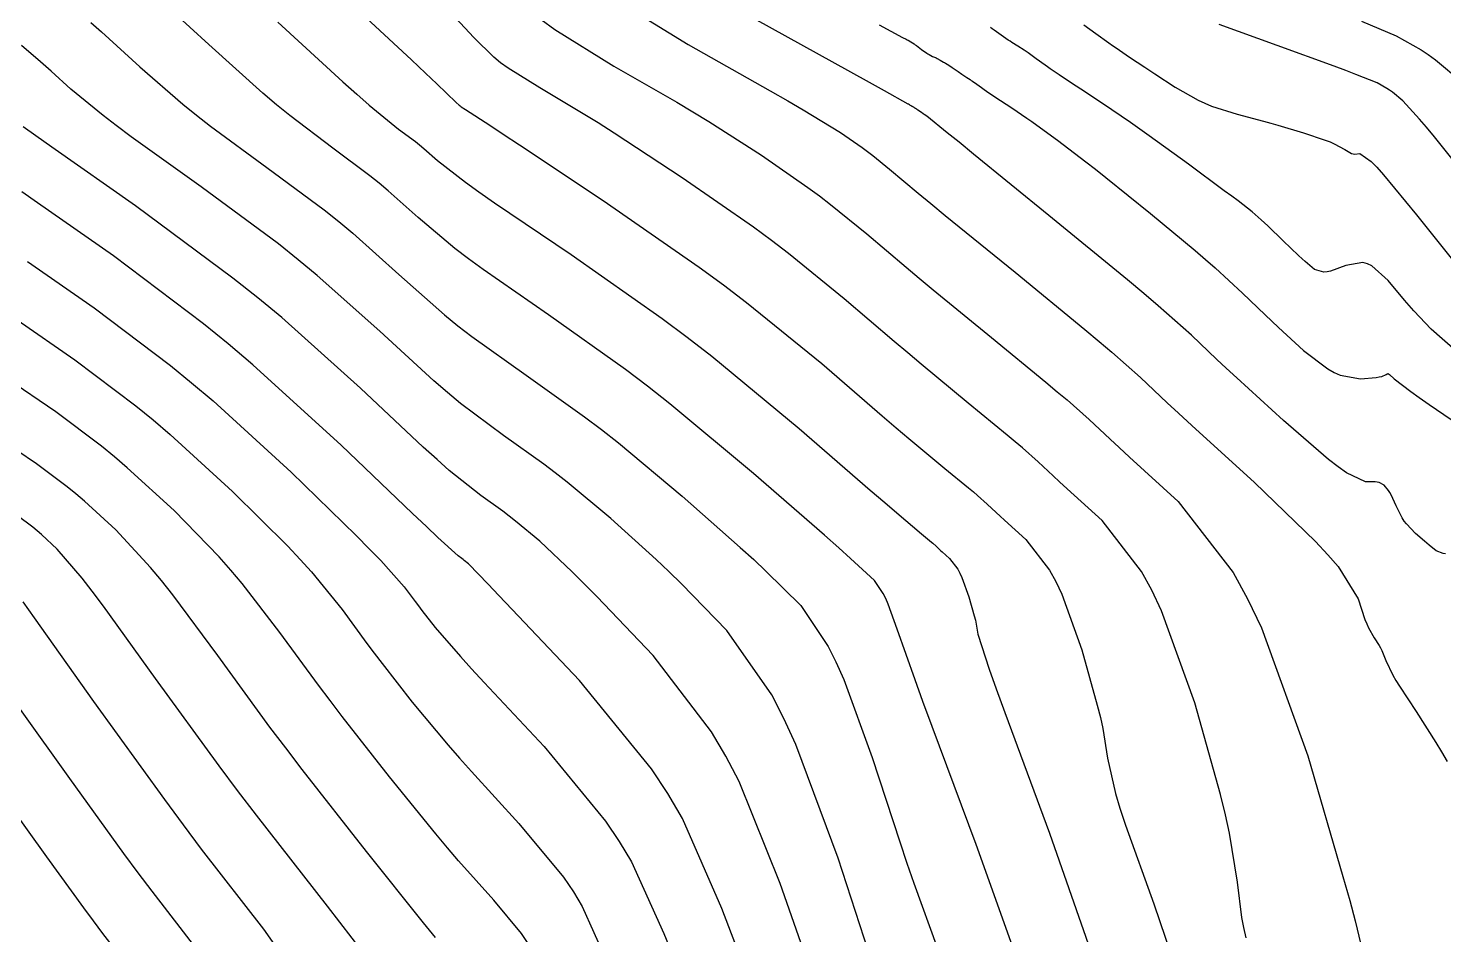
# Model space of a CAD drawing. Header units: metres. Extents: x 837475 to 838479, y 1189012 to 1191015.
# Drawn here: x 837641.3 to 837703.5, y 1189743.9 to 1189783.7 of the extents above; entities that cross this region are included whole.
import ezdxf

# ---------------------------------------------------------------- set-up
doc = ezdxf.new("R2010")
doc.units = ezdxf.units.M
doc.header["$LTSCALE"] = 0.3
doc.layers.add('COTAS 10', color=1, linetype='Continuous')
doc.layers.add('COTAS INT', color=252, linetype='Continuous')

msp = doc.modelspace()

# ---------------------------------------------------------------- linework, layer by layer
at = {"layer": 'COTAS 10'}
for points, elevation in [([(837694.796, 1189743.795), (837694.69, 1189744.237), (837694.601, 1189744.676), (837694.407, 1189746.238), (837694.064, 1189748.384), (837693.881, 1189749.19), (837693.66, 1189750.089), (837692.539, 1189754.105), (837691.081, 1189758.141), (837690.646, 1189759.053), (837690.198, 1189759.877), (837688.467, 1189762.109), (837686.932, 1189763.509), (837686.607, 1189763.808), (837686.325, 1189764.068), (837685.669, 1189764.687), (837684.97, 1189765.306), (837684.662, 1189765.566), (837684.304, 1189765.865), (837682.596, 1189767.267), (837680.525, 1189768.976), (837679.938, 1189769.468), (837679.345, 1189769.968), (837677.156, 1189771.846), (837674.711, 1189773.836), (837673.957, 1189774.407), (837673.17, 1189774.987), (837670.047, 1189777.156), (837667.055, 1189779.117), (837666.35, 1189779.566), (837665.698, 1189779.973), (837663.79, 1189781.106), (837662.398, 1189781.972), (837662.072, 1189782.212), (837661.771, 1189782.452), (837660.899, 1189783.319), (837659.714, 1189784.591)], 1680), ([(837703.991, 1189769.563), (837702.91, 1189770.508), (837702.151, 1189771.316), (837701.945, 1189771.546), (837701.742, 1189771.78), (837701.025, 1189772.649), (837700.312, 1189773.291), (837700.112, 1189773.381), (837699.91, 1189773.433), (837699.168, 1189773.305), (837698.501, 1189773.051), (837698.346, 1189773.023), (837698.203, 1189773.014), (837697.797, 1189773.136), (837697.389, 1189773.476), (837697.246, 1189773.605), (837697.09, 1189773.749), (837696.418, 1189774.395), (837695.748, 1189775.042), (837695.594, 1189775.187), (837695.453, 1189775.318), (837695.054, 1189775.667), (837694.437, 1189776.14), (837694.158, 1189776.349), (837693.831, 1189776.592), (837692.262, 1189777.751), (837690.542, 1189778.999), (837690.121, 1189779.298), (837689.723, 1189779.578), (837688.488, 1189780.419), (837687.541, 1189781.044), (837687.325, 1189781.186), (837687.129, 1189781.316), (837686.59, 1189781.673), (837686.187, 1189781.947), (837686.077, 1189782.023), (837685.969, 1189782.1), (837685.581, 1189782.381), (837685.225, 1189782.638), (837685.135, 1189782.7), (837685.05, 1189782.758), (837684.774, 1189782.933), (837684.51, 1189783.099), (837684.432, 1189783.15), (837684.352, 1189783.204), (837684.046, 1189783.418), (837683.734, 1189783.639), (837683.649, 1189783.697), (837683.566, 1189783.753)], 1690), ([(837678.415, 1189742.597), (837676.889, 1189747.281), (837675.031, 1189752.284), (837674.504, 1189753.422), (837673.972, 1189754.452), (837672.003, 1189757.281), (837670.004, 1189759.33), (837669.452, 1189759.869), (837668.901, 1189760.395), (837666.916, 1189762.194), (837664.987, 1189763.799), (837664.471, 1189764.204), (837663.963, 1189764.592), (837662.194, 1189765.849), (837660.316, 1189767.247), (837659.74, 1189767.724), (837659.139, 1189768.239), (837656.765, 1189770.421), (837654.022, 1189772.875), (837653.189, 1189773.562), (837652.324, 1189774.251), (837648.931, 1189776.765), (837645.862, 1189778.962), (837645.2, 1189779.452), (837644.621, 1189779.89), (837643.209, 1189781.043), (837642.342, 1189781.836), (837642.106, 1189782.047), (837641.872, 1189782.255), (837641.043, 1189782.972)], 1670), ([(837663.253, 1189743.583), (837662.984, 1189743.982), (837661.778, 1189745.444), (837660.227, 1189747.174), (837659.742, 1189747.741), (837659.232, 1189748.348), (837657.19, 1189750.857), (837655.115, 1189753.507), (837654.585, 1189754.202), (837654.074, 1189754.88), (837652.388, 1189757.19), (837650.727, 1189759.351), (837650.231, 1189759.934), (837649.72, 1189760.512), (837647.745, 1189762.547), (837645.685, 1189764.427), (837645.121, 1189764.906), (837644.558, 1189765.368), (837642.547, 1189766.887), (837640.405, 1189768.345)], 1660), ([(837646.028, 1189742.155), (837644.616, 1189743.978), (837644.201, 1189744.531), (837643.776, 1189745.105), (837642.155, 1189747.349), (837640.456, 1189749.716)], 1650)]:
    msp.add_lwpolyline(points, dxfattribs=dict(at, elevation=elevation))
at = {"layer": 'COTAS INT'}
for points, elevation in [([(837684.828, 1189742.603), (837682.943, 1189747.88), (837681.01, 1189753.071), (837680.606, 1189754.17), (837680.26, 1189755.123), (837679.483, 1189757.346), (837679.082, 1189758.445), (837678.973, 1189758.69), (837678.864, 1189758.909), (837678.478, 1189759.483), (837677.433, 1189760.449), (837676.909, 1189760.915), (837676.283, 1189761.468), (837673.174, 1189764.179), (837669.5, 1189767.238), (837668.517, 1189768.009), (837667.549, 1189768.748), (837664.179, 1189771.143), (837661.31, 1189773.126), (837660.658, 1189773.604), (837660.068, 1189774.052), (837658.452, 1189775.417), (837657.14, 1189776.591), (837656.741, 1189776.919), (837656.327, 1189777.249), (837654.703, 1189778.452), (837652.821, 1189779.889), (837652.243, 1189780.366), (837651.641, 1189780.878), (837649.263, 1189783.012), (837646.761, 1189785.301)], 1674), ([(837654.98, 1189785.294), (837658.161, 1189782.33), (837658.777, 1189781.754), (837659.277, 1189781.284), (837660.127, 1189780.47), (837660.251, 1189780.347), (837660.293, 1189780.313), (837660.34, 1189780.279), (837660.537, 1189780.157), (837661.597, 1189779.47), (837662.187, 1189779.08), (837662.906, 1189778.604), (837666.573, 1189776.164), (837670.786, 1189773.237), (837671.848, 1189772.455), (837672.865, 1189771.684), (837676.164, 1189769), (837678.821, 1189766.708), (837679.433, 1189766.185), (837679.993, 1189765.709), (837681.57, 1189764.395), (837682.603, 1189763.547), (837682.819, 1189763.366), (837683.006, 1189763.209), (837683.428, 1189762.834), (837683.825, 1189762.46), (837683.996, 1189762.303), (837684.192, 1189762.122), (837685.121, 1189761.276), (837686.167, 1189759.926), (837686.438, 1189759.428), (837686.701, 1189758.876), (837687.583, 1189756.435), (837688.261, 1189754.007), (837688.395, 1189753.463), (837688.505, 1189752.975), (837688.712, 1189751.678), (837689.056, 1189750.128), (837689.254, 1189749.481), (837689.495, 1189748.74), (837690.736, 1189745.277), (837692.006, 1189741.58)], 1678), ([(837666.515, 1189785.358), (837670.297, 1189783.004), (837673.902, 1189780.981), (837674.677, 1189780.536), (837675.354, 1189780.143), (837676.995, 1189779.141), (837677.938, 1189778.487), (837678.176, 1189778.311), (837678.403, 1189778.139), (837679.141, 1189777.538), (837680.395, 1189776.489), (837680.947, 1189776.034), (837681.589, 1189775.508), (837684.648, 1189773.012), (837687.706, 1189770.502), (837688.347, 1189769.966), (837688.899, 1189769.5), (837690.15, 1189768.392), (837691.325, 1189767.284), (837691.83, 1189766.819), (837692.412, 1189766.284), (837695.161, 1189763.777), (837697.84, 1189761.194), (837698.377, 1189760.611), (837698.827, 1189760.086), (837699.713, 1189758.667), (837700.008, 1189757.77), (837700.085, 1189757.574), (837700.159, 1189757.4), (837700.406, 1189756.96), (837700.628, 1189756.628), (837700.685, 1189756.523), (837700.741, 1189756.411), (837700.927, 1189755.96), (837701.236, 1189755.32), (837701.369, 1189755.089), (837701.523, 1189754.836), (837702.248, 1189753.727), (837703.12, 1189752.366), (837703.366, 1189751.953), (837703.613, 1189751.525)], 1684), ([(837644.093, 1189783.979), (837644.552, 1189783.568), (837646.236, 1189782.028), (837648.131, 1189780.384), (837648.722, 1189779.909), (837649.341, 1189779.426), (837651.817, 1189777.609), (837654.325, 1189775.75), (837654.965, 1189775.24), (837655.581, 1189774.733), (837657.609, 1189772.919), (837659.603, 1189771.145), (837660.199, 1189770.664), (837660.813, 1189770.186), (837663.186, 1189768.496), (837665.756, 1189766.67), (837666.494, 1189766.107), (837667.243, 1189765.518), (837670.045, 1189763.186), (837672.592, 1189760.931), (837673.18, 1189760.392), (837673.719, 1189759.89), (837675.241, 1189758.382), (837676.448, 1189756.586), (837676.788, 1189755.902), (837677.129, 1189755.138), (837678.382, 1189751.7), (837679.591, 1189748.003), (837679.906, 1189747.074), (837680.212, 1189746.187), (837681.242, 1189743.325)], 1672), ([(837652.29, 1189783.996), (837655.151, 1189781.371), (837655.764, 1189780.823), (837656.3, 1189780.352), (837657.59, 1189779.296), (837658.329, 1189778.748), (837658.517, 1189778.598), (837658.698, 1189778.449), (837659.296, 1189777.914), (837660.532, 1189776.959), (837661.117, 1189776.545), (837661.806, 1189776.065), (837665.171, 1189773.79), (837669.169, 1189770.976), (837670.257, 1189770.157), (837671.337, 1189769.32), (837675.171, 1189766.154), (837678.296, 1189763.448), (837678.929, 1189762.901), (837679.461, 1189762.443), (837680.544, 1189761.522), (837680.902, 1189761.229), (837680.977, 1189761.166), (837681.041, 1189761.111), (837681.188, 1189760.982), (837681.325, 1189760.852), (837681.384, 1189760.798), (837681.452, 1189760.735), (837681.774, 1189760.442), (837682.136, 1189759.974), (837682.23, 1189759.802), (837682.321, 1189759.611), (837682.627, 1189758.765), (837682.861, 1189757.924), (837682.908, 1189757.736), (837682.946, 1189757.567), (837683.018, 1189757.117), (837683.512, 1189755.58), (837683.817, 1189754.726), (837684.195, 1189753.685), (837686.165, 1189748.377), (837688.182, 1189742.605)], 1676), ([(837663.85, 1189784.111), (837664.456, 1189783.665), (837667.043, 1189782.055), (837669.8, 1189780.477), (837670.513, 1189780.051), (837671.205, 1189779.63), (837673.521, 1189778.149), (837675.554, 1189776.737), (837676.066, 1189776.359), (837676.557, 1189775.987), (837678.149, 1189774.692), (837679.87, 1189773.229), (837680.443, 1189772.751), (837681.057, 1189772.242), (837683.622, 1189770.14), (837686.005, 1189768.184), (837686.505, 1189767.766), (837686.935, 1189767.403), (837687.909, 1189766.539), (837688.825, 1189765.676), (837689.219, 1189765.313), (837689.672, 1189764.897), (837691.814, 1189762.943), (837694.229, 1189759.828), (837694.854, 1189758.679), (837695.461, 1189757.406), (837697.495, 1189751.775), (837699.04, 1189746.483), (837699.338, 1189745.425), (837699.579, 1189744.542), (837699.981, 1189742.825)], 1682), ([(837703.54, 1189760.655), (837703.439, 1189760.658), (837703.126, 1189760.784), (837702.822, 1189761.032), (837702.727, 1189761.112), (837702.627, 1189761.197), (837702.225, 1189761.545), (837701.831, 1189761.96), (837701.735, 1189762.088), (837701.646, 1189762.222), (837701.372, 1189762.751), (837701.15, 1189763.235), (837701.093, 1189763.34), (837701.038, 1189763.432), (837700.856, 1189763.661), (837700.627, 1189763.773), (837700.543, 1189763.792), (837700.449, 1189763.806), (837700.033, 1189763.812), (837699.191, 1189764.207), (837698.829, 1189764.466), (837698.41, 1189764.789), (837696.43, 1189766.498), (837694.383, 1189768.37), (837693.922, 1189768.796), (837693.507, 1189769.182), (837692.391, 1189770.244), (837690.935, 1189771.539), (837690.306, 1189772.072), (837689.579, 1189772.681), (837686.137, 1189775.507), (837682.832, 1189778.194), (837682.192, 1189778.715), (837681.67, 1189779.138), (837680.775, 1189779.858), (837680.667, 1189779.937), (837680.64, 1189779.956), (837680.615, 1189779.973), (837680.537, 1189780.027), (837680.477, 1189780.066), (837680.463, 1189780.075), (837680.451, 1189780.083), (837680.417, 1189780.106), (837680.391, 1189780.123), (837680.377, 1189780.133), (837680.353, 1189780.151), (837680.33, 1189780.167), (837680.325, 1189780.171), (837680.319, 1189780.174), (837680.285, 1189780.196), (837680.28, 1189780.199), (837680.275, 1189780.203), (837680.256, 1189780.216), (837680.236, 1189780.23), (837680.231, 1189780.234), (837680.225, 1189780.237), (837680.189, 1189780.261), (837680.185, 1189780.264), (837680.18, 1189780.267), (837680.163, 1189780.277), (837680.147, 1189780.286), (837680.142, 1189780.288), (837680.138, 1189780.29), (837680.122, 1189780.296), (837680.104, 1189780.305), (837680.092, 1189780.313), (837680.065, 1189780.332), (837680.038, 1189780.352), (837680.032, 1189780.357), (837680.026, 1189780.361), (837680.009, 1189780.372), (837679.994, 1189780.381), (837679.99, 1189780.383), (837679.985, 1189780.385), (837679.966, 1189780.394), (837678.913, 1189780.977), (837678.257, 1189781.341), (837677.443, 1189781.792), (837673.185, 1189784.157)], 1686), ([(837678.689, 1189783.866), (837679.712, 1189783.314), (837679.874, 1189783.24), (837679.914, 1189783.219), (837679.953, 1189783.199), (837680.078, 1189783.128), (837680.218, 1189783.034), (837680.267, 1189783), (837680.319, 1189782.962), (837680.544, 1189782.793), (837680.771, 1189782.63), (837680.825, 1189782.594), (837680.876, 1189782.564), (837681.028, 1189782.489), (837681.158, 1189782.436), (837681.195, 1189782.419), (837681.232, 1189782.4), (837681.369, 1189782.326), (837681.511, 1189782.241), (837681.551, 1189782.216), (837681.592, 1189782.191), (837681.741, 1189782.097), (837681.896, 1189781.995), (837681.94, 1189781.965), (837681.985, 1189781.935), (837682.151, 1189781.817), (837682.314, 1189781.703), (837682.398, 1189781.647), (837682.538, 1189781.559), (837682.685, 1189781.466), (837682.73, 1189781.435), (837682.778, 1189781.402), (837682.967, 1189781.266), (837683.173, 1189781.116), (837683.231, 1189781.076), (837683.289, 1189781.035), (837683.503, 1189780.889), (837683.79, 1189780.699), (837683.894, 1189780.631), (837684.009, 1189780.555), (837684.513, 1189780.223), (837685.169, 1189779.775), (837685.38, 1189779.627), (837685.604, 1189779.468), (837686.519, 1189778.804), (837687.75, 1189777.865), (837688.175, 1189777.532), (837688.635, 1189777.167), (837690.596, 1189775.587), (837692.55, 1189773.965), (837693.006, 1189773.574), (837693.426, 1189773.208), (837694.631, 1189772.097), (837695.628, 1189771.135), (837695.915, 1189770.863), (837696.207, 1189770.589), (837697.303, 1189769.58), (837698.374, 1189768.766), (837698.651, 1189768.615), (837698.92, 1189768.496), (837699.818, 1189768.335), (837700.502, 1189768.395), (837700.635, 1189768.415), (837700.744, 1189768.437), (837700.934, 1189768.528), (837701.008, 1189768.56), (837701.043, 1189768.545), (837701.086, 1189768.519), (837701.292, 1189768.335), (837702.016, 1189767.775), (837702.385, 1189767.512), (837702.828, 1189767.202), (837705.033, 1189765.692)], 1688), ([(837687.672, 1189783.874), (837688.195, 1189783.496), (837688.764, 1189783.084), (837688.924, 1189782.971), (837689.085, 1189782.858), (837689.677, 1189782.457), (837690.348, 1189782.011), (837690.56, 1189781.871), (837690.783, 1189781.724), (837691.68, 1189781.132), (837692.688, 1189780.561), (837692.98, 1189780.427), (837693.278, 1189780.303), (837694.402, 1189779.944), (837695.554, 1189779.643), (837695.869, 1189779.557), (837696.184, 1189779.468), (837697.308, 1189779.136), (837698.265, 1189778.815), (837698.475, 1189778.733), (837698.66, 1189778.655), (837699.129, 1189778.4), (837699.418, 1189778.231), (837699.49, 1189778.207), (837699.559, 1189778.194), (837699.78, 1189778.228), (837700.281, 1189777.876), (837700.527, 1189777.619), (837700.82, 1189777.292), (837702.262, 1189775.537), (837703.796, 1189773.63)], 1692), ([(837704.656, 1189776.962), (837703.052, 1189778.958), (837702.707, 1189779.375), (837702.403, 1189779.733), (837701.663, 1189780.536), (837701.209, 1189780.913), (837701.086, 1189781.002), (837700.965, 1189781.084), (837700.536, 1189781.324), (837699.609, 1189781.697), (837699.173, 1189781.862), (837698.659, 1189782.054), (837696.156, 1189782.972), (837693.602, 1189783.884)], 1694), ([(837699.848, 1189784.039), (837701.375, 1189783.393), (837702.472, 1189782.777), (837702.784, 1189782.567), (837703.099, 1189782.339), (837704.262, 1189781.375)], 1696), ([(837675.863, 1189741.827), (837674.336, 1189746.181), (837672.541, 1189750.659), (837671.956, 1189751.771), (837671.333, 1189752.827), (837668.766, 1189756.181), (837666.289, 1189758.77), (837665.724, 1189759.345), (837665.21, 1189759.859), (837663.786, 1189761.201), (837662.73, 1189762.08), (837662.448, 1189762.302), (837662.17, 1189762.514), (837661.201, 1189763.203), (837659.819, 1189764.308), (837659.281, 1189764.783), (837658.674, 1189765.332), (837655.922, 1189767.923), (837652.464, 1189771.017), (837651.413, 1189771.883), (837650.322, 1189772.752), (837646.044, 1189775.922), (837642.382, 1189778.499), (837641.679, 1189778.995), (837641.111, 1189779.397)], 1668), ([(837673.311, 1189741.057), (837671.783, 1189745.08), (837670.05, 1189749.034), (837669.408, 1189750.12), (837668.694, 1189751.202), (837665.529, 1189755.08), (837662.575, 1189758.211), (837661.995, 1189758.822), (837661.519, 1189759.323), (837660.657, 1189760.208), (837660.474, 1189760.361), (837660.425, 1189760.4), (837660.377, 1189760.436), (837660.208, 1189760.556), (837659.322, 1189761.369), (837658.822, 1189761.843), (837658.21, 1189762.425), (837655.078, 1189765.425), (837651.199, 1189768.952), (837650.117, 1189769.866), (837649.031, 1189770.753), (837645.078, 1189773.727), (837641.751, 1189776.056), (837641.06, 1189776.534)], 1666), ([(837641.303, 1189773.485), (837644.235, 1189771.447), (837647.577, 1189768.922), (837648.512, 1189768.155), (837649.451, 1189767.358), (837652.875, 1189764.235), (837655.736, 1189761.446), (837656.32, 1189760.86), (837656.814, 1189760.355), (837657.845, 1189759.204), (837658.322, 1189758.55), (837658.467, 1189758.358), (837658.617, 1189758.161), (837659.204, 1189757.411), (837660.316, 1189756.134), (837660.796, 1189755.606), (837661.351, 1189755.001), (837663.979, 1189752.186), (837666.68, 1189748.913), (837667.281, 1189748.02), (837667.819, 1189747.133), (837669.23, 1189743.979), (837670.759, 1189740.286)], 1664), ([(837640.854, 1189770.915), (837643.391, 1189769.167), (837646.068, 1189767.145), (837646.816, 1189766.53), (837647.568, 1189765.892), (837650.31, 1189763.391), (837652.728, 1189760.979), (837653.276, 1189760.397), (837653.77, 1189759.853), (837655.116, 1189758.197), (837656.198, 1189756.715), (837656.526, 1189756.28), (837656.866, 1189755.834), (837658.197, 1189754.134), (837659.774, 1189752.241), (837660.269, 1189751.674), (837660.789, 1189751.088), (837662.878, 1189748.815), (837664.832, 1189746.447), (837665.267, 1189745.802), (837665.656, 1189745.16), (837666.676, 1189742.878)], 1662), ([(837659.215, 1189743.809), (837658.691, 1189744.454), (837656.183, 1189747.579), (837653.364, 1189751.18), (837652.644, 1189752.124), (837651.95, 1189753.045), (837649.66, 1189756.183), (837647.684, 1189758.848), (837647.187, 1189759.472), (837646.712, 1189760.046), (837645.181, 1189761.704), (837643.803, 1189762.961), (837643.425, 1189763.281), (837643.049, 1189763.59), (837641.704, 1189764.606), (837639.956, 1189765.775)], 1658), ([(837657.185, 1189741.664), (837654.479, 1189745.176), (837651.356, 1189749.176), (837650.529, 1189750.264), (837649.719, 1189751.344), (837646.932, 1189755.176), (837644.64, 1189758.346), (837644.143, 1189759.009), (837643.704, 1189759.579), (837642.616, 1189760.86), (837641.92, 1189761.495), (837641.729, 1189761.657), (837641.54, 1189761.813), (837640.86, 1189762.326)], 1656), ([(837641.098, 1189758.547), (837641.597, 1189757.844), (837644.204, 1189754.169), (837647.317, 1189749.858), (837648.136, 1189748.754), (837648.935, 1189747.689), (837651.662, 1189744.169), (837654.14, 1189740.638)], 1654), ([(837648.845, 1189743.162), (837646.773, 1189745.837), (837646.164, 1189746.649), (837645.54, 1189747.49), (837643.162, 1189750.783), (837641.001, 1189753.816)], 1652)]:
    msp.add_lwpolyline(points, dxfattribs=dict(at, elevation=elevation))

doc.saveas('drawing.dxf')
